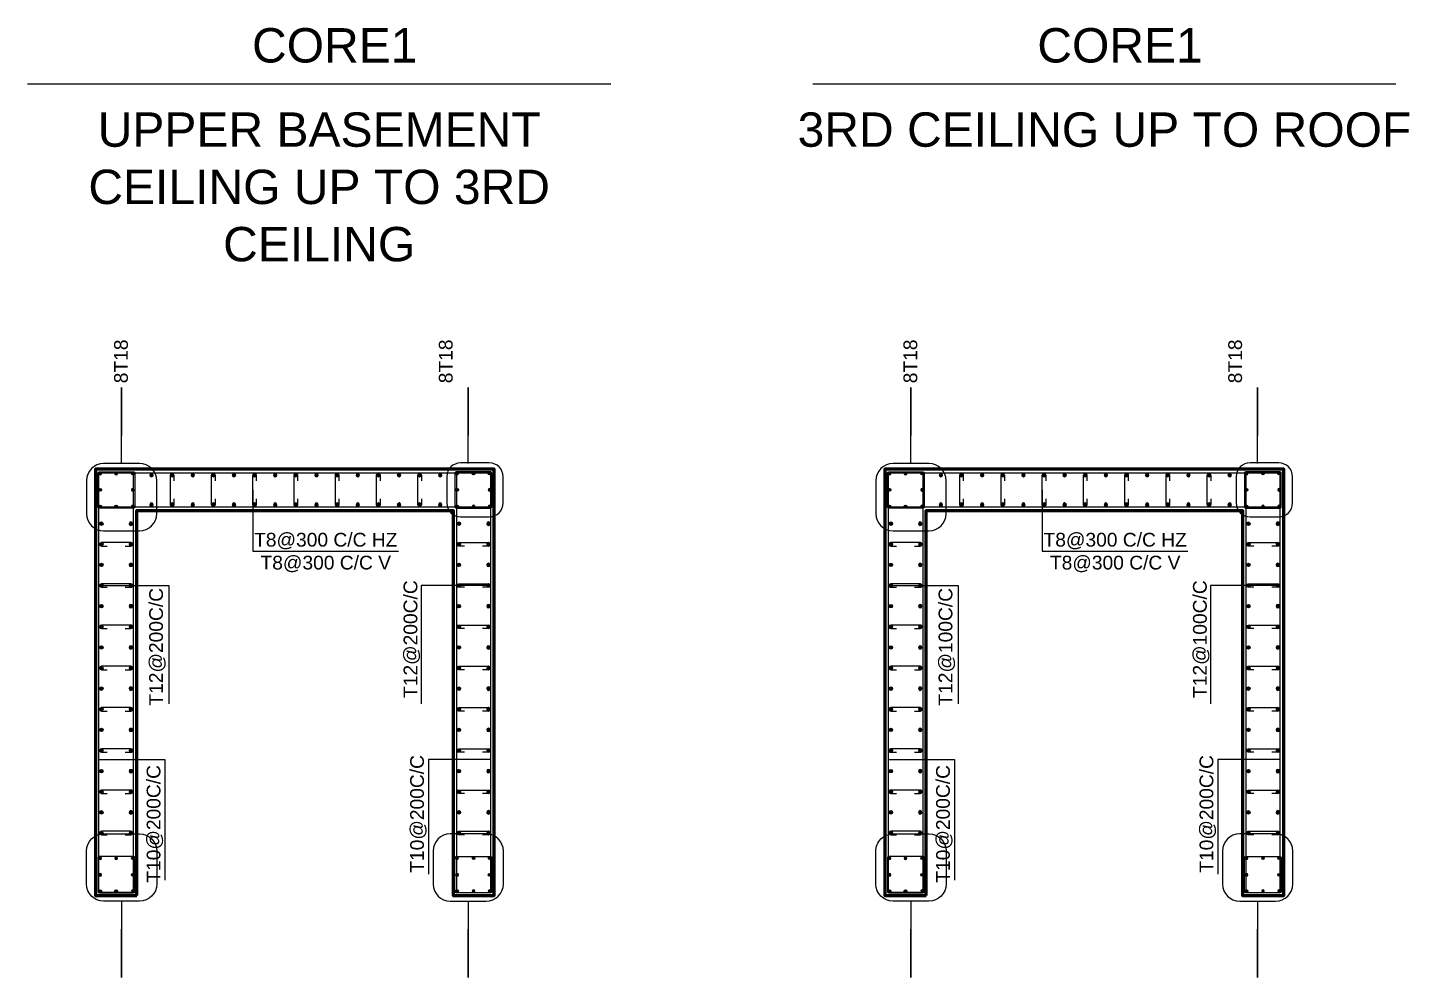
# Model space of a CAD drawing. Header units: millimetres. Extents: x -967280 to 3852, y 2833 to 1955156.
# Drawn here: x -398295 to -391299, y 461836 to 466646 of the extents above; entities that cross this region are included whole.
import ezdxf

# ---------------------------------------------------------------- set-up
doc = ezdxf.new("R2010")
doc.units = ezdxf.units.MM
doc.header["$LTSCALE"] = 1000
for name, color, linetype in [('A-WALL-LOW', 4, 'Continuous'), ('BARS', 1, 'Continuous'), ('S -Beams', 2, 'Continuous'), ('ST-STEEL', 4, 'Continuous'), ('ST-TEXT', 3, 'Continuous')]:
    doc.layers.add(name, color=color, linetype=linetype)
doc.layers.add('ST-001-COL-SEC', color=6, linetype='Continuous', lineweight=60)
doc.styles.add('DIM 1', font='arial.ttf', dxfattribs={"width": 0.8})
doc.styles.add('STRECTURAL', font='arial.ttf')
doc.styles.add('TXT DIM 25', font='arial.ttf')
doc.dimstyles.new('50', dxfattribs={"dimscale": 0.666666666666667, "dimtxt": 0.5, "dimasz": 0.12, "dimexe": 0.1, "dimexo": 0.08, "dimgap": 0.15, "dimtad": 1, "dimlfac": 0.4, "dimzin": 4, "dimdsep": 46, "dimtxsty": 'DIM 1', "dimblk": 'ARCHTICK', "dimcen": 0.09, "dimdle": 0.1, "dimclrd": 1, "dimclre": 252, "dimclrt": 2, "dimadec": 0, "dimazin": 0, "dimtfac": 1, "dimtix": 1, "dimtmove": 0, "dimatfit": 3, "dimfxl": 33, "dimtolj": 1, "dimtzin": 0, "dimarcsym": 0})
doc.dimstyles.new('ST- DIM1-25', dxfattribs={"dimscale": 0.025, "dimtxt": 1000, "dimasz": 1000, "dimexe": 1000, "dimexo": 1000, "dimgap": 0.5, "dimtad": 2, "dimdec": 0, "dimrnd": 5, "dimzin": 0, "dimdsep": 46, "dimtxsty": 'TXT DIM 25', "dimblk": 'ARCHTICK', "dimcen": 90, "dimdle": 1000, "dimclrd": 1, "dimclre": 1, "dimclrt": 3, "dimadec": 1, "dimazin": 0, "dimtfac": 1, "dimtdec": 0, "dimtofl": 0, "dimtmove": 0, "dimatfit": 3, "dimfxl": 1, "dimtolj": 1, "dimtzin": 0, "dimarcsym": 0})

# ---------------------------------------------------------------- blocks, each defined once
blk = doc.blocks.new('D25')
at = {"layer": 'BARS'}
h = blk.add_hatch(color=256, dxfattribs=at)
h.dxf.hatch_style = 1
edge = h.paths.add_edge_path()
edge.add_arc((0, 0), 12.5, 0, 360)
at = {"layer": 'BARS', "color": 1}
blk.add_circle((0, 0), 12.5, dxfattribs=at)
at = {"layer": 'Defpoints'}
for p, q in [((12.5, 0), (-12.5, 0)), ((0, -12.5), (0, 12.5))]:
    blk.add_line(p, q, dxfattribs=at)
at = {"layer": 'ST-STEEL'}
blk.add_circle((0, 0), 12.5, dxfattribs=at)
blk = doc.blocks.new('_ArchTick')
at = {"color": 0, "linetype": 'ByBlock', "const_width": 0.15}
blk.add_lwpolyline([(-0.5, -0.5), (0.5, 0.5)], dxfattribs=at)
blk = doc.blocks.new('ST_WAll')
at = {"layer": 'A-WALL-LOW', "color": 1}
for points in [[(548402.5319621839, 1624979.816716403), (548663.5372753419, 1624979.816716403, 0.414213562373095), (548788.5372753419, 1625104.816716403), (548788.5372753419, 1625344.154924125, 0.414213562373095), (548663.5372753419, 1625469.154924125), (548402.5319621839, 1625469.154924125, 0.414213562373095), (548277.5319621837, 1625344.154924125), (548277.5319621837, 1625104.816716403, 0.414213562373095)], [(550998.5541565695, 1625081.914684982), (551207.3584072865, 1625081.914684982, 0.414213562373095), (551307.3584071675, 1625181.914684743), (551307.3584071675, 1625373.385251016, 0.414213562373095), (551207.3584072865, 1625473.385251016), (550998.5541565695, 1625473.385251016, 0.414213562373095), (550898.5541565695, 1625373.385251016), (550898.5541565695, 1625181.914684743, 0.414213562373095)], [(554143.116364324, 1624979.816716403), (554404.121677482, 1624979.816716403, 0.414213562373095), (554529.121677482, 1625104.816716403), (554529.121677482, 1625344.154924125, 0.414213562373095), (554404.121677482, 1625469.154924125), (554143.116364324, 1625469.154924125, 0.414213562373095), (554018.116364324, 1625344.154924125), (554018.116364324, 1625104.816716403, 0.414213562373095)], [(556739.1385587096, 1625081.914684982), (556947.9428094266, 1625081.914684982, 0.414213562373095), (557047.9428093076, 1625181.914684743), (557047.9428093076, 1625373.385251016, 0.414213562373095), (556947.9428094266, 1625473.385251016), (556739.1385587096, 1625473.385251016, 0.414213562373095), (556639.1385587094, 1625373.385251016), (556639.1385587094, 1625181.914684743, 0.414213562373095)], [(548402.5319621839, 1622774.399934978), (548663.5372753419, 1622774.399934978, -0.414213562373095), (548788.5372753419, 1622649.399934977), (548788.5372753419, 1622410.061727256, -0.414213562373095), (548663.5372753419, 1622285.061727256), (548402.5319621839, 1622285.061727256, -0.414213562373095), (548277.5319621837, 1622410.061727256), (548277.5319621837, 1622649.399934977, -0.414213562373095)], [(551184.3883855625, 1622774.399934978), (550923.3830724045, 1622774.399934978, 0.414213562373095), (550798.3830724043, 1622649.399934977), (550798.3830724043, 1622410.061727256, 0.414213562373095), (550923.3830724045, 1622285.061727256), (551184.3883855625, 1622285.061727256, 0.414213562373095), (551309.3883855627, 1622410.061727256), (551309.3883855627, 1622649.399934977, 0.414213562373095)], [(554143.116364324, 1622774.399934978), (554404.121677482, 1622774.399934978, -0.414213562373095), (554529.121677482, 1622649.399934977), (554529.121677482, 1622410.061727256, -0.414213562373095), (554404.121677482, 1622285.061727256), (554143.116364324, 1622285.061727256, -0.414213562373095), (554018.116364324, 1622410.061727256), (554018.116364324, 1622649.399934977, -0.414213562373095)], [(556924.9727877026, 1622774.399934978), (556663.9674745447, 1622774.399934978, 0.414213562373095), (556538.9674745447, 1622649.399934977), (556538.9674745447, 1622410.061727256, 0.414213562373095), (556663.9674745447, 1622285.061727256), (556924.9727877026, 1622285.061727256, 0.414213562373095), (557049.9727877026, 1622410.061727256), (557049.9727877026, 1622649.399934977, 0.414213562373095)]]:
    blk.add_lwpolyline(points, format="xyb", close=True, dxfattribs=at)
at = {"layer": 'S -Beams', "color": 3}
for p, q in [((547850, 1628230.000000001), (552090.0000000002, 1628230.000000001)), ((553560.5844021406, 1628230.000000001), (557800.5844021401, 1628230.000000001))]:
    blk.add_line(p, q, dxfattribs=at)
at = {"layer": 'ST-001-COL-SEC'}
for points in [[(548643.4601738731, 1622327.108325691), (548643.4601738731, 1625127.10832569), (550943.7924593964, 1625127.10832569), (550943.7924593964, 1622327.108325691), (551243.7318378617, 1622327.108325691), (551243.4601738731, 1625427.10832569), (548343.460173873, 1625427.10832569), (548343.460173873, 1622327.108325691), (548643.4601738731, 1622327.108325691)], [(554384.0445760132, 1622327.108325691), (554384.0445760132, 1625127.10832569), (556684.3768615365, 1625127.10832569), (556684.3768615365, 1622327.108325691), (556984.316240002, 1622327.108325691), (556984.0445760132, 1625427.10832569), (554084.0445760135, 1625427.10832569), (554084.0445760135, 1622327.108325691), (554384.0445760132, 1622327.108325691)]]:
    blk.add_lwpolyline(points, dxfattribs=at)
at = {"layer": 'ST-STEEL'}
for points in [[(548371.6976739627, 1625408.28332569), (548619.7908333055, 1625408.28332569, -0.414213562373095), (548629.2033333053, 1625398.87082587), (548629.2033333053, 1625154.14582587, -0.414213562373095), (548619.7908333055, 1625144.73332569), (548371.6976739627, 1625144.73332569, -0.414213562373095), (548362.2851739626, 1625154.14582587), (548362.2851739626, 1625398.87082587, -0.414213562373095)], [(548380.5585234445, 1625402.10832569), (548606.3618244209, 1625402.10832569, -0.414213562373095), (548618.4601738728, 1625390.009976119), (548618.4601738728, 1622367.784918784, -0.414213562373095), (548599.5677144802, 1622348.892459392), (548380.5585234445, 1622348.892459392, -0.414213562373095), (548368.4601738728, 1622360.990808963), (548368.4601738728, 1625390.009976119, -0.414213562373095)], [(551206.38811448, 1625152.10832569), (548380.5585234445, 1625152.10832569, -0.414213562373095), (548368.4601738728, 1625164.206675261), (548368.4601738728, 1625390.009976119, -0.414213562373095), (548380.5585234445, 1625402.10832569), (551206.38811448, 1625402.10832569, -0.414213562373095), (551218.4864639319, 1625390.009976119), (551218.4864639319, 1625164.206675261, -0.414213562373095)], [(551215.2226737838, 1625408.28332569), (550967.129514441, 1625408.28332569, 0.414213562373095), (550957.7170144409, 1625398.87082587), (550957.7170144409, 1625154.14582587, 0.414213562373095), (550967.129514441, 1625144.73332569), (551215.2226737838, 1625144.73332569, 0.414213562373095), (551224.6351737839, 1625154.14582587), (551224.6351737839, 1625398.87082587, 0.414213562373095)], [(551206.6941098252, 1625402.10832569), (550980.8908088483, 1625402.10832569, 0.414213562373095), (550968.7924593964, 1625390.009976119), (550968.7924593964, 1622360.990808963, 0.414213562373095), (550980.8908088483, 1622348.892459392), (551206.6941098252, 1622348.892459392, 0.414213562373095), (551218.7924593966, 1622360.990808963), (551218.7924593966, 1625390.009976119, 0.414213562373095)], [(554112.2820761028, 1625408.28332569), (554360.3752354456, 1625408.28332569, -0.414213562373095), (554369.7877354457, 1625398.87082587), (554369.7877354457, 1625154.14582587, -0.414213562373095), (554360.3752354456, 1625144.73332569), (554112.2820761028, 1625144.73332569, -0.414213562373095), (554102.8695761027, 1625154.14582587), (554102.8695761027, 1625398.87082587, -0.414213562373095)], [(554121.1429255843, 1625402.10832569), (554346.9462265612, 1625402.10832569, -0.414213562373095), (554359.0445760131, 1625390.009976119), (554359.0445760131, 1622367.784918784, -0.414213562373095), (554340.1521166209, 1622348.892459392), (554121.1429255843, 1622348.892459392, -0.414213562373095), (554109.0445760132, 1622360.990808963), (554109.0445760132, 1625390.009976119, -0.414213562373095)], [(556946.9725166204, 1625152.10832569), (554121.1429255843, 1625152.10832569, -0.414213562373095), (554109.0445760132, 1625164.206675261), (554109.0445760132, 1625390.009976119, -0.414213562373095), (554121.1429255843, 1625402.10832569), (556946.9725166204, 1625402.10832569, -0.414213562373095), (556959.0708660723, 1625390.009976119), (556959.0708660723, 1625164.206675261, -0.414213562373095)], [(556955.8070759239, 1625408.28332569), (556707.7139165811, 1625408.28332569, 0.414213562373095), (556698.301416581, 1625398.87082587), (556698.301416581, 1625154.14582587, 0.414213562373095), (556707.7139165811, 1625144.73332569), (556955.8070759239, 1625144.73332569, 0.414213562373095), (556965.2195759236, 1625154.14582587), (556965.2195759236, 1625398.87082587, 0.414213562373095)], [(556947.2785119653, 1625402.10832569), (556721.4752109888, 1625402.10832569, 0.414213562373095), (556709.3768615369, 1625390.009976119), (556709.3768615369, 1622360.990808963, 0.414213562373095), (556721.4752109888, 1622348.892459392), (556947.2785119653, 1622348.892459392, 0.414213562373095), (556959.3768615365, 1622360.990808963), (556959.3768615365, 1625390.009976119, 0.414213562373095)], [(548371.6976739627, 1622345.93332569), (548619.7908333055, 1622345.93332569, 0.414213562373095), (548629.2033333053, 1622355.345825511), (548629.2033333053, 1622600.070825511, 0.414213562373095), (548619.7908333055, 1622609.483325691), (548371.6976739627, 1622609.483325691, 0.414213562373095), (548362.2851739626, 1622600.070825511), (548362.2851739626, 1622355.345825511, 0.414213562373095)], [(551215.2226737838, 1622345.93332569), (550967.129514441, 1622345.93332569, -0.414213562373095), (550957.7170144409, 1622355.345825511), (550957.7170144409, 1622600.070825511, -0.414213562373095), (550967.129514441, 1622609.483325691), (551215.2226737838, 1622609.483325691, -0.414213562373095), (551224.6351737839, 1622600.070825511), (551224.6351737839, 1622355.345825511, -0.414213562373095)], [(554112.2820761028, 1622345.93332569), (554360.3752354456, 1622345.93332569, 0.414213562373095), (554369.7877354457, 1622355.345825511), (554369.7877354457, 1622600.070825511, 0.414213562373095), (554360.3752354456, 1622609.483325691), (554112.2820761028, 1622609.483325691, 0.414213562373095), (554102.8695761027, 1622600.070825511), (554102.8695761027, 1622355.345825511, 0.414213562373095)], [(556955.8070759239, 1622345.93332569), (556707.7139165811, 1622345.93332569, -0.414213562373095), (556698.301416581, 1622355.345825511), (556698.301416581, 1622600.070825511, -0.414213562373095), (556707.7139165811, 1622609.483325691), (556955.8070759239, 1622609.483325691, -0.414213562373095), (556965.2195759236, 1622600.070825511), (556965.2195759236, 1622355.345825511, -0.414213562373095)]]:
    blk.add_lwpolyline(points, format="xyb", close=True, dxfattribs=at)
for points in [[(548913.0836146154, 1625211.535360307), (548913.0814807692, 1625169.416968078, -1.000000000000947), (548888.0814807692, 1625169.418234795), (548888.0806381978, 1625384.739033431, -1), (548913.0806381978, 1625384.737766713), (548913.0784992256, 1625342.517811984)], [(549213.0836144963, 1625211.535360307), (549213.0814807693, 1625169.416968078, -1.000000000000947), (549188.0814808882, 1625169.418234795), (549188.0806381982, 1625384.739033431, -1), (549213.0806380786, 1625384.737766713), (549213.0784992259, 1625342.517811984)], [(549513.0836146155, 1625211.535360307), (549513.0814807691, 1625169.416968078, -1.000000000000947), (549488.0814807691, 1625169.418234795), (549488.0806383174, 1625384.739033431, -1), (549513.080638198, 1625384.737766713), (549513.0784992257, 1625342.517811984)], [(549813.0836146153, 1625211.535360307), (549813.0814807694, 1625169.416968078, -1.000000000000947), (549788.0814807694, 1625169.418234795), (549788.0806381977, 1625384.739033431, -1), (549813.0806381981, 1625384.737766713), (549813.0784992258, 1625342.517811984)], [(550113.083614496, 1625211.535360307), (550113.0814807692, 1625169.416968078, -1.000000000000947), (550088.0814807692, 1625169.418234795), (550088.080638198, 1625384.739033431, -1), (550113.0806381978, 1625384.737766713), (550113.0784992254, 1625342.517811984)], [(550413.0836146154, 1625211.535360307), (550413.0814807693, 1625169.416968078, -1.000000000000947), (550388.081480769, 1625169.418234795), (550388.0806381981, 1625384.739033431, -1), (550413.0806381978, 1625384.737766713), (550413.0784992256, 1625342.517811984)], [(550713.0836144962, 1625211.535360307), (550713.081480769, 1625169.416968078, -1.000000000000947), (550688.0814808882, 1625169.418234795), (550688.0806381978, 1625384.739033431, -1), (550713.080638079, 1625384.737766713), (550713.0784992256, 1625342.517811984)], [(554653.6680167555, 1625211.535360307), (554653.6658829097, 1625169.416968078, -1.000000000000947), (554628.6658829097, 1625169.418234795), (554628.6650403382, 1625384.739033431, -1), (554653.665040338, 1625384.737766713), (554653.6629013657, 1625342.517811984)], [(554953.6680166364, 1625211.535360307), (554953.6658829094, 1625169.416968078, -1.000000000000947), (554928.6658830283, 1625169.418234795), (554928.6650403382, 1625384.739033431, -1), (554953.6650402191, 1625384.737766713), (554953.6629013657, 1625342.517811984)], [(555253.6680167556, 1625211.535360307), (555253.6658829092, 1625169.416968078, -1.000000000000947), (555228.6658829097, 1625169.418234795), (555228.6650404573, 1625384.739033431, -1), (555253.6650403384, 1625384.737766713), (555253.662901366, 1625342.517811984)], [(555553.668016756, 1625211.535360307), (555553.6658829093, 1625169.416968078, -1.000000000000947), (555528.6658829094, 1625169.418234795), (555528.6650403381, 1625384.739033431, -1), (555553.6650403382, 1625384.737766713), (555553.6629013658, 1625342.517811984)], [(555853.6680166362, 1625211.535360307), (555853.6658829097, 1625169.416968078, -1.000000000000947), (555828.6658829092, 1625169.418234795), (555828.6650403384, 1625384.739033431, -1), (555853.6650403382, 1625384.737766713), (555853.6629013659, 1625342.517811984)], [(556153.6680167555, 1625211.535360307), (556153.6658829093, 1625169.416968078, -1.000000000000947), (556128.6658829093, 1625169.418234795), (556128.6650403382, 1625384.739033431, -1), (556153.6650403383, 1625384.737766713), (556153.6629013659, 1625342.517811984)], [(556453.6680166366, 1625211.535360307), (556453.6658829094, 1625169.416968078, -1.000000000000947), (556428.6658830286, 1625169.418234795), (556428.6650403382, 1625384.739033431, -1), (556453.6650402191, 1625384.737766713), (556453.6629013657, 1625342.517811984)], [(548559.541906742, 1624868.725314826), (548601.6602989711, 1624868.727448672, 1.000000000000947), (548601.6590323725, 1624893.727448672), (548386.3382337369, 1624893.728291243, 1), (548386.3395002163, 1624868.728291482), (548428.559455065, 1624868.730430097)], [(548559.541906742, 1624868.725314826), (548601.6602989711, 1624868.727448672, 1.000000000000947), (548601.6590323725, 1624893.727448672), (548386.3382337369, 1624893.728291243, 1), (548386.3395002163, 1624868.728291482), (548428.559455065, 1624868.730430097)], [(551027.3784410037, 1624868.725314826), (550985.260048894, 1624868.727448672, -1.000000000000947), (550985.2613153734, 1624893.727448672), (551200.5821141282, 1624893.728291243, -1), (551200.5808475292, 1624868.728291482), (551158.360892681, 1624868.730430097)], [(551027.3784410037, 1624868.725314826), (550985.260048894, 1624868.727448672, -1.000000000000947), (550985.2613153734, 1624893.727448672), (551200.5821141282, 1624893.728291243, -1), (551200.5808475292, 1624868.728291482), (551158.360892681, 1624868.730430097)], [(554300.1263088821, 1624868.725314826), (554342.2447011116, 1624868.727448672, 1.000000000000947), (554342.2434345126, 1624893.727448672), (554126.9226358774, 1624893.728291243, 1), (554126.923902357, 1624868.728291482), (554169.1438572048, 1624868.730430097)], [(554300.1263088821, 1624868.725314826), (554342.2447011116, 1624868.727448672, 1.000000000000947), (554342.2434345126, 1624893.727448672), (554126.9226358774, 1624893.728291243, 1), (554126.923902357, 1624868.728291482), (554169.1438572048, 1624868.730430097)], [(556767.9628431441, 1624868.725314826), (556725.8444510341, 1624868.727448672, -1.000000000000947), (556725.8457175137, 1624893.727448672), (556941.1665162683, 1624893.728291243, -1), (556941.1652496696, 1624868.728291482), (556898.9452948212, 1624868.730430097)], [(556767.9628431441, 1624868.725314826), (556725.8444510341, 1624868.727448672, -1.000000000000947), (556725.8457175137, 1624893.727448672), (556941.1665162683, 1624893.728291243, -1), (556941.1652496696, 1624868.728291482), (556898.9452948212, 1624868.730430097)], [(548559.541906742, 1624568.725314826), (548601.6602989711, 1624568.727448673, 1.000000000000947), (548601.6590323725, 1624593.727448673), (548386.3382337369, 1624593.728291244, 1), (548386.3395002163, 1624568.728291244), (548428.559455065, 1624568.730430335)], [(551027.3784410037, 1624568.725314826), (550985.260048894, 1624568.727448673, -1.000000000000947), (550985.2613153734, 1624593.727448673), (551200.5821141282, 1624593.728291244, -1), (551200.5808475292, 1624568.728291244), (551158.360892681, 1624568.730430335)], [(551027.3784410037, 1624568.725314826), (550985.260048894, 1624568.727448673, -1.000000000000947), (550985.2613153734, 1624593.727448673), (551200.5821141282, 1624593.728291244, -1), (551200.5808475292, 1624568.728291244), (551158.360892681, 1624568.730430335)], [(554300.1263088821, 1624568.725314826), (554342.2447011116, 1624568.727448673, 1.000000000000947), (554342.2434345126, 1624593.727448673), (554126.9226358774, 1624593.728291244, 1), (554126.923902357, 1624568.728291244), (554169.1438572048, 1624568.730430335)], [(556767.9628431441, 1624568.725314826), (556725.8444510341, 1624568.727448673, -1.000000000000947), (556725.8457175137, 1624593.727448673), (556941.1665162683, 1624593.728291244, -1), (556941.1652496696, 1624568.728291244), (556898.9452948212, 1624568.730430335)], [(556767.9628431441, 1624568.725314826), (556725.8444510341, 1624568.727448673, -1.000000000000947), (556725.8457175137, 1624593.727448673), (556941.1665162683, 1624593.728291244, -1), (556941.1652496696, 1624568.728291244), (556898.9452948212, 1624568.730430335)], [(548559.541906742, 1624268.725315064), (548601.6602989711, 1624268.727448672, 1.000000000000947), (548601.6590323725, 1624293.727448672), (548386.3382337369, 1624293.728291243, 1), (548386.3395002163, 1624268.728291244), (548428.559455065, 1624268.730430335)], [(548559.541906742, 1624268.725315064), (548601.6602989711, 1624268.727448672, 1.000000000000947), (548601.6590323725, 1624293.727448672), (548386.3382337369, 1624293.728291243, 1), (548386.3395002163, 1624268.728291244), (548428.559455065, 1624268.730430335)], [(551027.3784410037, 1624268.725315064), (550985.260048894, 1624268.727448672, -1.000000000000947), (550985.2613153734, 1624293.727448672), (551200.5821141282, 1624293.728291243, -1), (551200.5808475292, 1624268.728291244), (551158.360892681, 1624268.730430335)], [(551027.3784410037, 1624268.725315064), (550985.260048894, 1624268.727448672, -1.000000000000947), (550985.2613153734, 1624293.727448672), (551200.5821141282, 1624293.728291243, -1), (551200.5808475292, 1624268.728291244), (551158.360892681, 1624268.730430335)], [(554300.1263088821, 1624268.725315064), (554342.2447011116, 1624268.727448672, 1.000000000000947), (554342.2434345126, 1624293.727448672), (554126.9226358774, 1624293.728291243, 1), (554126.923902357, 1624268.728291244), (554169.1438572048, 1624268.730430335)], [(554300.1263088821, 1624268.725315064), (554342.2447011116, 1624268.727448672, 1.000000000000947), (554342.2434345126, 1624293.727448672), (554126.9226358774, 1624293.728291243, 1), (554126.923902357, 1624268.728291244), (554169.1438572048, 1624268.730430335)], [(556767.9628431441, 1624268.725315064), (556725.8444510341, 1624268.727448672, -1.000000000000947), (556725.8457175137, 1624293.727448672), (556941.1665162683, 1624293.728291243, -1), (556941.1652496696, 1624268.728291244), (556898.9452948212, 1624268.730430335)], [(556767.9628431441, 1624268.725315064), (556725.8444510341, 1624268.727448672, -1.000000000000947), (556725.8457175137, 1624293.727448672), (556941.1665162683, 1624293.728291243, -1), (556941.1652496696, 1624268.728291244), (556898.9452948212, 1624268.730430335)], [(548559.541906742, 1623968.725315064), (548601.6602989711, 1623968.727448673, 1.000000000000947), (548601.6590323725, 1623993.727448673), (548386.3382337369, 1623993.728291243, 1), (548386.3395002163, 1623968.728291243), (548428.559455065, 1623968.730430335)], [(548559.541906742, 1623968.725315064), (548601.6602989711, 1623968.727448673, 1.000000000000947), (548601.6590323725, 1623993.727448673), (548386.3382337369, 1623993.728291243, 1), (548386.3395002163, 1623968.728291243), (548428.559455065, 1623968.730430335)], [(551027.3784410037, 1623968.725315064), (550985.260048894, 1623968.727448673, -1.000000000000947), (550985.2613153734, 1623993.727448673), (551200.5821141282, 1623993.728291243, -1), (551200.5808475292, 1623968.728291243), (551158.360892681, 1623968.730430335)], [(551027.3784410037, 1623968.725315064), (550985.260048894, 1623968.727448673, -1.000000000000947), (550985.2613153734, 1623993.727448673), (551200.5821141282, 1623993.728291243, -1), (551200.5808475292, 1623968.728291243), (551158.360892681, 1623968.730430335)], [(554300.1263088821, 1623968.725315064), (554342.2447011116, 1623968.727448673, 1.000000000000947), (554342.2434345126, 1623993.727448673), (554126.9226358774, 1623993.728291243, 1), (554126.923902357, 1623968.728291243), (554169.1438572048, 1623968.730430335)], [(554300.1263088821, 1623968.725315064), (554342.2447011116, 1623968.727448673, 1.000000000000947), (554342.2434345126, 1623993.727448673), (554126.9226358774, 1623993.728291243, 1), (554126.923902357, 1623968.728291243), (554169.1438572048, 1623968.730430335)], [(556767.9628431441, 1623968.725315064), (556725.8444510341, 1623968.727448673, -1.000000000000947), (556725.8457175137, 1623993.727448673), (556941.1665162683, 1623993.728291243, -1), (556941.1652496696, 1623968.728291243), (556898.9452948212, 1623968.730430335)], [(556767.9628431441, 1623968.725315064), (556725.8444510341, 1623968.727448673, -1.000000000000947), (556725.8457175137, 1623993.727448673), (556941.1665162683, 1623993.728291243, -1), (556941.1652496696, 1623968.728291243), (556898.9452948212, 1623968.730430335)], [(548559.541906742, 1623668.725314826), (548601.6602989711, 1623668.727448911, 1.000000000000947), (548601.6590323725, 1623693.727448672), (548386.3382337369, 1623693.728291244, 1), (548386.3395002163, 1623668.728291244), (548428.559455065, 1623668.730430335)], [(548559.541906742, 1623668.725314826), (548601.6602989711, 1623668.727448911, 1.000000000000947), (548601.6590323725, 1623693.727448672), (548386.3382337369, 1623693.728291244, 1), (548386.3395002163, 1623668.728291244), (548428.559455065, 1623668.730430335)], [(551027.3784410037, 1623668.725314826), (550985.260048894, 1623668.727448911, -1.000000000000947), (550985.2613153734, 1623693.727448672), (551200.5821141282, 1623693.728291244, -1), (551200.5808475292, 1623668.728291244), (551158.360892681, 1623668.730430335)], [(551027.3784410037, 1623668.725314826), (550985.260048894, 1623668.727448911, -1.000000000000947), (550985.2613153734, 1623693.727448672), (551200.5821141282, 1623693.728291244, -1), (551200.5808475292, 1623668.728291244), (551158.360892681, 1623668.730430335)], [(554300.1263088821, 1623668.725314826), (554342.2447011116, 1623668.727448911, 1.000000000000947), (554342.2434345126, 1623693.727448672), (554126.9226358774, 1623693.728291244, 1), (554126.923902357, 1623668.728291244), (554169.1438572048, 1623668.730430335)], [(554300.1263088821, 1623668.725314826), (554342.2447011116, 1623668.727448911, 1.000000000000947), (554342.2434345126, 1623693.727448672), (554126.9226358774, 1623693.728291244, 1), (554126.923902357, 1623668.728291244), (554169.1438572048, 1623668.730430335)], [(556767.9628431441, 1623668.725314826), (556725.8444510341, 1623668.727448911, -1.000000000000947), (556725.8457175137, 1623693.727448672), (556941.1665162683, 1623693.728291244, -1), (556941.1652496696, 1623668.728291244), (556898.9452948212, 1623668.730430335)], [(556767.9628431441, 1623668.725314826), (556725.8444510341, 1623668.727448911, -1.000000000000947), (556725.8457175137, 1623693.727448672), (556941.1665162683, 1623693.728291244, -1), (556941.1652496696, 1623668.728291244), (556898.9452948212, 1623668.730430335)], [(548559.541906742, 1623368.725314826), (548601.6602989711, 1623368.727448672, 1.000000000000947), (548601.6590323725, 1623393.727448672), (548386.3382337369, 1623393.728291243, 1), (548386.3395002163, 1623368.728291482), (548428.559455065, 1623368.730430097)], [(548559.541906742, 1623368.725314826), (548601.6602989711, 1623368.727448672, 1.000000000000947), (548601.6590323725, 1623393.727448672), (548386.3382337369, 1623393.728291243, 1), (548386.3395002163, 1623368.728291482), (548428.559455065, 1623368.730430097)], [(551027.3784410037, 1623368.725314826), (550985.260048894, 1623368.727448672, -1.000000000000947), (550985.2613153734, 1623393.727448672), (551200.5821141282, 1623393.728291243, -1), (551200.5808475292, 1623368.728291482), (551158.360892681, 1623368.730430097)], [(551027.3784410037, 1623368.725314826), (550985.260048894, 1623368.727448672, -1.000000000000947), (550985.2613153734, 1623393.727448672), (551200.5821141282, 1623393.728291243, -1), (551200.5808475292, 1623368.728291482), (551158.360892681, 1623368.730430097)], [(554300.1263088821, 1623368.725314826), (554342.2447011116, 1623368.727448672, 1.000000000000947), (554342.2434345126, 1623393.727448672), (554126.9226358774, 1623393.728291243, 1), (554126.923902357, 1623368.728291482), (554169.1438572048, 1623368.730430097)], [(554300.1263088821, 1623368.725314826), (554342.2447011116, 1623368.727448672, 1.000000000000947), (554342.2434345126, 1623393.727448672), (554126.9226358774, 1623393.728291243, 1), (554126.923902357, 1623368.728291482), (554169.1438572048, 1623368.730430097)], [(556767.9628431441, 1623368.725314826), (556725.8444510341, 1623368.727448672, -1.000000000000947), (556725.8457175137, 1623393.727448672), (556941.1665162683, 1623393.728291243, -1), (556941.1652496696, 1623368.728291482), (556898.9452948212, 1623368.730430097)], [(556767.9628431441, 1623368.725314826), (556725.8444510341, 1623368.727448672, -1.000000000000947), (556725.8457175137, 1623393.727448672), (556941.1665162683, 1623393.728291243, -1), (556941.1652496696, 1623368.728291482), (556898.9452948212, 1623368.730430097)], [(548559.541906742, 1623068.725314826), (548601.6602989711, 1623068.727448673, 1.000000000000947), (548601.6590323725, 1623093.727448673), (548386.3382337369, 1623093.728291243, 1), (548386.3395002163, 1623068.728291243), (548428.559455065, 1623068.730430335)], [(548559.541906742, 1623068.725314826), (548601.6602989711, 1623068.727448673, 1.000000000000947), (548601.6590323725, 1623093.727448673), (548386.3382337369, 1623093.728291243, 1), (548386.3395002163, 1623068.728291243), (548428.559455065, 1623068.730430335)], [(551027.3784410037, 1623068.725314826), (550985.260048894, 1623068.727448673, -1.000000000000947), (550985.2613153734, 1623093.727448673), (551200.5821141282, 1623093.728291243, -1), (551200.5808475292, 1623068.728291243), (551158.360892681, 1623068.730430335)], [(551027.3784410037, 1623068.725314826), (550985.260048894, 1623068.727448673, -1.000000000000947), (550985.2613153734, 1623093.727448673), (551200.5821141282, 1623093.728291243, -1), (551200.5808475292, 1623068.728291243), (551158.360892681, 1623068.730430335)], [(554300.1263088821, 1623068.725314826), (554342.2447011116, 1623068.727448673, 1.000000000000947), (554342.2434345126, 1623093.727448673), (554126.9226358774, 1623093.728291243, 1), (554126.923902357, 1623068.728291243), (554169.1438572048, 1623068.730430335)], [(554300.1263088821, 1623068.725314826), (554342.2447011116, 1623068.727448673, 1.000000000000947), (554342.2434345126, 1623093.727448673), (554126.9226358774, 1623093.728291243, 1), (554126.923902357, 1623068.728291243), (554169.1438572048, 1623068.730430335)], [(556767.9628431441, 1623068.725314826), (556725.8444510341, 1623068.727448673, -1.000000000000947), (556725.8457175137, 1623093.727448673), (556941.1665162683, 1623093.728291243, -1), (556941.1652496696, 1623068.728291243), (556898.9452948212, 1623068.730430335)], [(556767.9628431441, 1623068.725314826), (556725.8444510341, 1623068.727448673, -1.000000000000947), (556725.8457175137, 1623093.727448673), (556941.1665162683, 1623093.728291243, -1), (556941.1652496696, 1623068.728291243), (556898.9452948212, 1623068.730430335)], [(548559.541906742, 1622768.725315064), (548601.6602989711, 1622768.727448672, 1.000000000000947), (548601.6590323725, 1622793.727448672), (548386.3382337369, 1622793.728291243, 1), (548386.3395002163, 1622768.728291243), (548428.559455065, 1622768.730430335)], [(548559.541906742, 1622768.725315064), (548601.6602989711, 1622768.727448672, 1.000000000000947), (548601.6590323725, 1622793.727448672), (548386.3382337369, 1622793.728291243, 1), (548386.3395002163, 1622768.728291243), (548428.559455065, 1622768.730430335)], [(551027.3784410037, 1622768.725315064), (550985.260048894, 1622768.727448672, -1.000000000000947), (550985.2613153734, 1622793.727448672), (551200.5821141282, 1622793.728291243, -1), (551200.5808475292, 1622768.728291243), (551158.360892681, 1622768.730430335)], [(551027.3784410037, 1622768.725315064), (550985.260048894, 1622768.727448672, -1.000000000000947), (550985.2613153734, 1622793.727448672), (551200.5821141282, 1622793.728291243, -1), (551200.5808475292, 1622768.728291243), (551158.360892681, 1622768.730430335)], [(554300.1263088821, 1622768.725315064), (554342.2447011116, 1622768.727448672, 1.000000000000947), (554342.2434345126, 1622793.727448672), (554126.9226358774, 1622793.728291243, 1), (554126.923902357, 1622768.728291243), (554169.1438572048, 1622768.730430335)], [(554300.1263088821, 1622768.725315064), (554342.2447011116, 1622768.727448672, 1.000000000000947), (554342.2434345126, 1622793.727448672), (554126.9226358774, 1622793.728291243, 1), (554126.923902357, 1622768.728291243), (554169.1438572048, 1622768.730430335)], [(556767.9628431441, 1622768.725315064), (556725.8444510341, 1622768.727448672, -1.000000000000947), (556725.8457175137, 1622793.727448672), (556941.1665162683, 1622793.728291243, -1), (556941.1652496696, 1622768.728291243), (556898.9452948212, 1622768.730430335)], [(556767.9628431441, 1622768.725315064), (556725.8444510341, 1622768.727448672, -1.000000000000947), (556725.8457175137, 1622793.727448672), (556941.1665162683, 1622793.728291243, -1), (556941.1652496696, 1622768.728291243), (556898.9452948212, 1622768.730430335)]]:
    blk.add_lwpolyline(points, format="xyb", dxfattribs=at)
at = {"layer": 'ST-STEEL', "color": 0}
for p, xscale, yscale, zscale, rotation in [((548377.5854540354, 1625395.691514359), -0.7530000000000011, 0.7530000000000011, 0.7530000000000001, 90), ((548493.7617057107, 1625395.691514359), -0.7530000000000011, 0.7530000000000011, 0.7530000000000001, 90), ((548614.0892628835, 1625395.691514359), 0.7530000000000001, 0.7530000000000001, 0.7530000000000001, 270), ((550972.8310848627, 1625395.691514359), -0.7530000000000011, 0.7530000000000011, 0.7530000000000001, 90), ((551093.1586420357, 1625395.691514359), 0.7530000000000001, 0.7530000000000001, 0.7530000000000001, 270), ((551209.334893711, 1625395.691514359), 0.7530000000000001, 0.7530000000000001, 0.7530000000000001, 270), ((554118.1698561755, 1625395.691514359), -0.7530000000000011, 0.7530000000000011, 0.7530000000000001, 90), ((554234.3461078508, 1625395.691514359), -0.7530000000000011, 0.7530000000000011, 0.7530000000000001, 90), ((554354.6736650235, 1625395.691514359), 0.7530000000000001, 0.7530000000000001, 0.7530000000000001, 270), ((556713.415487003, 1625395.691514359), -0.7530000000000011, 0.7530000000000011, 0.7530000000000001, 90), ((556833.7430441758, 1625395.691514359), 0.7530000000000001, 0.7530000000000001, 0.7530000000000001, 270), ((556949.9192958511, 1625395.691514359), 0.7530000000000001, 0.7530000000000001, 0.7530000000000001, 270), ((548377.5854540354, 1625277.534234187), 0.7530000000000011, 0.7530000000000011, 0.7530000000000011, 90), ((548613.9030532327, 1625277.534234187), -0.7530000000000001, 0.7530000000000001, 0.7530000000000001, 270), ((550973.0172945138, 1625277.534234187), 0.7530000000000011, 0.7530000000000011, 0.7530000000000011, 90), ((551209.334893711, 1625277.534234187), -0.7530000000000001, 0.7530000000000001, 0.7530000000000001, 270), ((554118.1698561755, 1625277.534234187), 0.7530000000000011, 0.7530000000000011, 0.7530000000000011, 90), ((554354.4874553728, 1625277.534234187), -0.7530000000000001, 0.7530000000000001, 0.7530000000000001, 270), ((556713.6016966539, 1625277.534234187), 0.7530000000000011, 0.7530000000000011, 0.7530000000000011, 90), ((556949.9192958511, 1625277.534234187), -0.7530000000000001, 0.7530000000000001, 0.7530000000000001, 270), ((548377.5854540354, 1625157.325137021), 0.7530000000000011, 0.7530000000000011, 0.7530000000000011, 90), ((548493.7617057107, 1625157.325137021), 0.7530000000000011, 0.7530000000000011, 0.7530000000000011, 90), ((548614.0892628835, 1625157.325137021), -0.7530000000000001, 0.7530000000000001, 0.7530000000000001, 270), ((550972.8310848627, 1625157.325137021), 0.7530000000000011, 0.7530000000000011, 0.7530000000000011, 90), ((551093.1586420357, 1625157.325137021), -0.7530000000000001, 0.7530000000000001, 0.7530000000000001, 270), ((551209.334893711, 1625157.325137021), -0.7530000000000001, 0.7530000000000001, 0.7530000000000001, 270), ((554118.1698561755, 1625157.325137021), 0.7530000000000011, 0.7530000000000011, 0.7530000000000011, 90), ((554234.3461078508, 1625157.325137021), 0.7530000000000011, 0.7530000000000011, 0.7530000000000011, 90), ((554354.6736650235, 1625157.325137021), -0.7530000000000001, 0.7530000000000001, 0.7530000000000001, 270), ((556713.415487003, 1625157.325137021), 0.7530000000000011, 0.7530000000000011, 0.7530000000000011, 90), ((556833.7430441758, 1625157.325137021), -0.7530000000000001, 0.7530000000000001, 0.7530000000000001, 270), ((556949.9192958511, 1625157.325137021), -0.7530000000000001, 0.7530000000000001, 0.7530000000000001, 270), ((548377.5854540354, 1622596.89151436), -0.7530000000000011, 0.7530000000000011, 0.7530000000000001, 90), ((548493.7617057107, 1622596.89151436), -0.7530000000000011, 0.7530000000000011, 0.7530000000000001, 90), ((548614.0892628835, 1622596.89151436), 0.7530000000000001, 0.7530000000000001, 0.7530000000000001, 270), ((550972.8310848627, 1622596.89151436), -0.7530000000000011, 0.7530000000000011, 0.7530000000000001, 90), ((551093.1586420357, 1622596.89151436), 0.7530000000000001, 0.7530000000000001, 0.7530000000000001, 270), ((551209.334893711, 1622596.89151436), 0.7530000000000001, 0.7530000000000001, 0.7530000000000001, 270), ((554118.1698561755, 1622596.89151436), -0.7530000000000011, 0.7530000000000011, 0.7530000000000001, 90), ((554234.3461078508, 1622596.89151436), -0.7530000000000011, 0.7530000000000011, 0.7530000000000001, 90), ((554354.6736650235, 1622596.89151436), 0.7530000000000001, 0.7530000000000001, 0.7530000000000001, 270), ((556713.415487003, 1622596.89151436), -0.7530000000000011, 0.7530000000000011, 0.7530000000000001, 90), ((556833.7430441758, 1622596.89151436), 0.7530000000000001, 0.7530000000000001, 0.7530000000000001, 270), ((556949.9192958511, 1622596.89151436), 0.7530000000000001, 0.7530000000000001, 0.7530000000000001, 270), ((548377.5854540354, 1622476.682417194), -0.7530000000000011, 0.7530000000000011, 0.7530000000000001, 90), ((548613.9030532327, 1622476.682417194), 0.7530000000000001, 0.7530000000000001, 0.7530000000000001, 270), ((550973.0172945138, 1622476.682417194), -0.7530000000000011, 0.7530000000000011, 0.7530000000000001, 90), ((551209.334893711, 1622476.682417194), 0.7530000000000001, 0.7530000000000001, 0.7530000000000001, 270), ((554118.1698561755, 1622476.682417194), -0.7530000000000011, 0.7530000000000011, 0.7530000000000001, 90), ((554354.4874553728, 1622476.682417194), 0.7530000000000001, 0.7530000000000001, 0.7530000000000001, 270), ((556713.6016966539, 1622476.682417194), -0.7530000000000011, 0.7530000000000011, 0.7530000000000001, 90), ((556949.9192958511, 1622476.682417194), 0.7530000000000001, 0.7530000000000001, 0.7530000000000001, 270), ((548377.5854540354, 1622358.525137022), 0.7530000000000011, 0.7530000000000011, 0.7530000000000011, 90), ((548493.7617057107, 1622358.525137022), 0.7530000000000011, 0.7530000000000011, 0.7530000000000011, 90), ((548614.0892628835, 1622358.525137022), -0.7530000000000001, 0.7530000000000001, 0.7530000000000001, 270), ((550972.8310848627, 1622358.525137022), 0.7530000000000011, 0.7530000000000011, 0.7530000000000011, 90), ((551093.1586420357, 1622358.525137022), -0.7530000000000001, 0.7530000000000001, 0.7530000000000001, 270), ((551209.334893711, 1622358.525137022), -0.7530000000000001, 0.7530000000000001, 0.7530000000000001, 270), ((554118.1698561755, 1622358.525137022), 0.7530000000000011, 0.7530000000000011, 0.7530000000000011, 90), ((554234.3461078508, 1622358.525137022), 0.7530000000000011, 0.7530000000000011, 0.7530000000000011, 90), ((554354.6736650235, 1622358.525137022), -0.7530000000000001, 0.7530000000000001, 0.7530000000000001, 270), ((556713.415487003, 1622358.525137022), 0.7530000000000011, 0.7530000000000011, 0.7530000000000011, 90), ((556833.7430441758, 1622358.525137022), -0.7530000000000001, 0.7530000000000001, 0.7530000000000001, 270), ((556949.9192958511, 1622358.525137022), -0.7530000000000001, 0.7530000000000001, 0.7530000000000001, 270)]:
    blk.add_blockref('D25', p, dxfattribs=dict(at, xscale=xscale, yscale=yscale, zscale=zscale, rotation=rotation))
at = {"layer": 'ST-STEEL', "color": 0, "xscale": -1.000000000000001, "rotation": 90}
for p in [(548750.5814808885, 1625385.386132688), (548900.5814807692, 1625385.386132688), (549050.581480769, 1625385.386132688), (549200.581480769, 1625385.386132688), (549350.5814807691, 1625385.386132688), (549500.5814808883, 1625385.386132688), (549650.5814807694, 1625385.386132688), (549800.5814807691, 1625385.386132688), (549950.5814807692, 1625385.386132688), (550100.5814807689, 1625385.386132688), (550250.5814808884, 1625385.386132688), (550400.5814807692, 1625385.386132688), (550550.5814807693, 1625385.386132688), (550700.5814807693, 1625385.386132688), (550850.581480769, 1625385.386132688), (554491.1658830285, 1625385.386132688), (554641.1658829093, 1625385.386132688), (554791.1658829094, 1625385.386132688), (554941.1658829097, 1625385.386132688), (555091.1658829094, 1625385.386132688), (555241.1658830288, 1625385.386132688), (555391.1658829096, 1625385.386132688), (555541.1658829092, 1625385.386132688), (555691.1658829093, 1625385.386132688), (555841.1658829093, 1625385.386132688), (555991.1658830285, 1625385.386132688), (556141.1658829097, 1625385.386132688), (556291.1658829093, 1625385.386132688), (556441.1658829094, 1625385.386132688), (556591.1658829091, 1625385.386132688), (548750.5814808885, 1625169.417601556), (548900.5814807692, 1625169.417601556), (549050.581480769, 1625169.417601556), (549200.581480769, 1625169.417601556), (549350.5814807691, 1625169.417601556), (549500.5814808883, 1625169.417601556), (549650.5814807694, 1625169.417601556), (549800.5814807691, 1625169.417601556), (549950.5814807692, 1625169.417601556), (550100.5814807689, 1625169.417601556), (550250.5814808884, 1625169.417601556), (550400.5814807692, 1625169.417601556), (550550.5814807693, 1625169.417601556), (550700.5814807693, 1625169.417601556), (550850.581480769, 1625169.417601556), (554491.1658830285, 1625169.417601556), (554641.1658829093, 1625169.417601556), (554791.1658829094, 1625169.417601556), (554941.1658829097, 1625169.417601556), (555091.1658829094, 1625169.417601556), (555241.1658830288, 1625169.417601556), (555391.1658829096, 1625169.417601556), (555541.1658829092, 1625169.417601556), (555691.1658829093, 1625169.417601556), (555841.1658829093, 1625169.417601556), (555991.1658830285, 1625169.417601556), (556141.1658829097, 1625169.417601556), (556291.1658829093, 1625169.417601556), (556441.1658829094, 1625169.417601556), (556591.1658829091, 1625169.417601556), (548600.5814807692, 1625031.227448673), (551200.5814807689, 1625031.227448673), (554341.1658829096, 1625031.227448673), (556941.1658829093, 1625031.227448673), (548600.5814807692, 1624881.227448672), (551200.5814807689, 1624881.227448672), (554341.1658829096, 1624881.227448672), (556941.1658829093, 1624881.227448672), (548600.5814807692, 1624731.227448672), (551200.5814807689, 1624731.227448672), (554341.1658829096, 1624731.227448672), (556941.1658829093, 1624731.227448672), (548600.5814807692, 1624581.227448672), (551200.5814807689, 1624581.227448672), (554341.1658829096, 1624581.227448672), (556941.1658829093, 1624581.227448672), (548600.5814807692, 1624431.227448673), (551200.5814807689, 1624431.227448673), (554341.1658829096, 1624431.227448673), (556941.1658829093, 1624431.227448673), (548600.5814807692, 1624281.227448673), (551200.5814807689, 1624281.227448673), (554341.1658829096, 1624281.227448673), (556941.1658829093, 1624281.227448673), (548600.5814807692, 1624131.227448672), (551200.5814807689, 1624131.227448672), (554341.1658829096, 1624131.227448672), (556941.1658829093, 1624131.227448672), (548600.5814807692, 1623981.227448672), (551200.5814807689, 1623981.227448672), (554341.1658829096, 1623981.227448672), (556941.1658829093, 1623981.227448672), (548600.5814807692, 1623831.227448672), (551200.5814807689, 1623831.227448672), (554341.1658829096, 1623831.227448672), (556941.1658829093, 1623831.227448672), (548600.5814807692, 1623681.227448673), (551200.5814807689, 1623681.227448673), (554341.1658829096, 1623681.227448673), (556941.1658829093, 1623681.227448673), (548600.5814807692, 1623531.227448672), (551200.5814807689, 1623531.227448672), (554341.1658829096, 1623531.227448672), (556941.1658829093, 1623531.227448672), (548600.5814807692, 1623381.227448673), (551200.5814807689, 1623381.227448673), (554341.1658829096, 1623381.227448673), (556941.1658829093, 1623381.227448673), (548600.5814807692, 1623231.227448673), (551200.5814807689, 1623231.227448673), (554341.1658829096, 1623231.227448673), (556941.1658829093, 1623231.227448673), (548600.5814807692, 1623081.227448672), (551200.5814807689, 1623081.227448672), (554341.1658829096, 1623081.227448672), (556941.1658829093, 1623081.227448672), (548600.5814807692, 1622931.227448672), (551200.5814807689, 1622931.227448672), (554341.1658829096, 1622931.227448672), (556941.1658829093, 1622931.227448672), (548600.5814807692, 1622781.227448673), (551200.5814807689, 1622781.227448673), (554341.1658829096, 1622781.227448673), (556941.1658829093, 1622781.227448673)]:
    blk.add_blockref('D25', p, dxfattribs=at)
at = {"layer": 'ST-STEEL', "color": 0, "rotation": 270}
for p in [(548386.3388670962, 1625031.227448673), (550986.3388669769, 1625031.227448673), (554126.9232692362, 1625031.227448673), (556726.923269117, 1625031.227448673), (548386.3388670962, 1624881.227448672), (550986.3388669769, 1624881.227448672), (554126.9232692362, 1624881.227448672), (556726.923269117, 1624881.227448672), (548386.3388670962, 1624731.227448672), (550986.3388669769, 1624731.227448672), (554126.9232692362, 1624731.227448672), (556726.923269117, 1624731.227448672), (548386.3388670962, 1624581.227448672), (550986.3388669769, 1624581.227448672), (554126.9232692362, 1624581.227448672), (556726.923269117, 1624581.227448672), (548386.3388670962, 1624431.227448673), (550986.3388669769, 1624431.227448673), (554126.9232692362, 1624431.227448673), (556726.923269117, 1624431.227448673), (548386.3388670962, 1624281.227448673), (550986.3388669769, 1624281.227448673), (554126.9232692362, 1624281.227448673), (556726.923269117, 1624281.227448673), (548386.3388670962, 1624131.227448672), (550986.3388669769, 1624131.227448672), (554126.9232692362, 1624131.227448672), (556726.923269117, 1624131.227448672), (548386.3388670962, 1623981.227448672), (550986.3388669769, 1623981.227448672), (554126.9232692362, 1623981.227448672), (556726.923269117, 1623981.227448672), (548386.3388670962, 1623831.227448672), (550986.3388669769, 1623831.227448672), (554126.9232692362, 1623831.227448672), (556726.923269117, 1623831.227448672), (548386.3388670962, 1623681.227448673), (550986.3388669769, 1623681.227448673), (554126.9232692362, 1623681.227448673), (556726.923269117, 1623681.227448673), (548386.3388670962, 1623531.227448672), (550986.3388669769, 1623531.227448672), (554126.9232692362, 1623531.227448672), (556726.923269117, 1623531.227448672), (548386.3388670962, 1623381.227448673), (550986.3388669769, 1623381.227448673), (554126.9232692362, 1623381.227448673), (556726.923269117, 1623381.227448673), (548386.3388670962, 1623231.227448673), (550986.3388669769, 1623231.227448673), (554126.9232692362, 1623231.227448673), (556726.923269117, 1623231.227448673), (548386.3388670962, 1623081.227448672), (550986.3388669769, 1623081.227448672), (554126.9232692362, 1623081.227448672), (556726.923269117, 1623081.227448672), (548386.3388670962, 1622931.227448672), (550986.3388669769, 1622931.227448672), (554126.9232692362, 1622931.227448672), (556726.923269117, 1622931.227448672), (548386.3388670962, 1622781.227448673), (550986.3388669769, 1622781.227448673), (554126.9232692362, 1622781.227448673), (556726.923269117, 1622781.227448673)]:
    blk.add_blockref('D25', p, dxfattribs=at)
at = {"layer": 'ST-TEXT', "color": 3, "style": 'STRECTURAL'}
for s, p in [('T12@200C/C', (548834.0027164285, 1623707.862855334)), ('T12@200C/C', (550683.8917710846, 1623763.584465642)), ('T12@100C/C', (554574.5871185686, 1623707.862855334)), ('T12@100C/C', (556424.4761732246, 1623763.584465642))]:
    blk.add_text(s, height=100, rotation=90, dxfattribs=at).set_placement(p)
at = {"layer": 'ST-TEXT', "color": 3, "char_height": 250.0000000000001, "style": 'STRECTURAL'}
for s, insert, width, attachment_point in [('\\A1;CORE1 ', (550083.4600646985, 1628509.509662123), 1710.948158253752, 5), ('\\A1;CORE1 ', (555794.0444668388, 1628509.509662123), 1710.948158253752, 5), ('\\A1;UPPER BASEMENT CEILING UP TO 3RD CEILING', (549970.0000000001, 1628023.389453376), 4239.999999999954, 2), ('\\A1;3RD CEILING UP TO ROOF', (555680.5844021401, 1628023.389453376), 4239.999999999954, 2)]:
    blk.add_mtext(s, dxfattribs=dict(at, insert=insert, width=width, attachment_point=attachment_point))
at = {"layer": 'ST-TEXT', "color": 3, "char_height": 100, "attachment_point": 5, "style": 'STRECTURAL'}
for s, insert, rotation in [('\\A1;8T18\\P  ', (548612.5068245884, 1626212.126174778), 89.99999999999993), ('\\A1;8T18\\P  ', (550974.4135231581, 1626212.126174778), 90.00000000000009), ('\\A1;8T18\\P  ', (554353.0912267285, 1626212.126174778), 89.99999999999993), ('\\A1;8T18\\P  ', (556714.997925298, 1626212.126174778), 90.00000000000009), ('\\A1;T10@200C/C', (550691.7318183462, 1622920.249337644), 89.99999999999999), ('\\A1;T10@200C/C', (556432.3162204863, 1622920.249337644), 89.99999999999999), ('\\A1;T10@200C/C', (548775.7187800684, 1622847.75078103), 89.99999999999999), ('\\A1;T10@200C/C', (554516.3031822084, 1622847.75078103), 89.99999999999999)]:
    blk.add_mtext(s, dxfattribs=dict(at, insert=insert, rotation=rotation))
for insert in [(550018.0196082868, 1624821.43536374), (555758.6040104269, 1624821.43536374)]:
    blk.add_mtext('\\A1;T8@300 C/C HZ\\PT8@300 C/C V  ', dxfattribs=dict(at, insert=insert))
for points in [[(548390.5293274202, 1624581.763301343), (548876.2554804363, 1624581.227448672), (548876.2554804363, 1623721.07925579)], [(548603.474453596, 1624581.763301343), (548876.2554804363, 1624581.227448672), (548876.2554804363, 1623721.07925579)], [(551196.723305849, 1624581.763301343), (550710.997152833, 1624581.227448672), (550710.997152833, 1623721.07925579)], [(550983.7781797925, 1624581.763301343), (550710.997152833, 1624581.227448672), (550710.997152833, 1623721.07925579)], [(554131.1137295605, 1624581.763301343), (554616.8398825768, 1624581.227448672), (554616.8398825768, 1623721.07925579)], [(554344.0588557364, 1624581.763301343), (554616.8398825768, 1624581.227448672), (554616.8398825768, 1623721.07925579)], [(556937.3077079895, 1624581.763301343), (556451.5815549734, 1624581.227448672), (556451.5815549734, 1623721.07925579)], [(556724.3625819325, 1624581.763301343), (556451.5815549734, 1624581.227448672), (556451.5815549734, 1623721.07925579)]]:
    blk.add_leader(points, dimstyle='50', override={"dimasz": 0.075, "dimtad": 0, "dimldrblk": 'Origin'})
at = {"layer": 'A-WALL-LOW', "color": 6}
for points in [[(548533.0346186437, 1625469.154924125), (548533.0346186437, 1626023.2389929), (548533.0346186437, 1625673.741079539)], [(551053.8857291028, 1625469.154924125), (551053.8857291028, 1626023.2389929), (551053.8857291028, 1625673.741079539)], [(554273.6190207838, 1625469.154924125), (554273.6190207838, 1626023.2389929), (554273.6190207838, 1625673.741079539)], [(556794.4701312429, 1625469.154924125), (556794.4701312429, 1626023.2389929), (556794.4701312429, 1625673.741079539)], [(549488.0810594838, 1625277.078633994), (549488.0810594838, 1624831.604864568), (550546.1920956651, 1624831.604864568)], [(555228.6654616238, 1625277.078633994), (555228.6654616238, 1624831.604864568), (556286.7764978053, 1624831.604864568)], [(548368.4601738728, 1623316.049773902), (548848.6651116887, 1623316.049773902), (548848.6651116887, 1622438.547382325)], [(548609.4601738732, 1623316.049773902), (548848.6651116887, 1623316.049773902), (548848.6651116887, 1622438.547382325)], [(551218.7924593966, 1623316.049773902), (550764.6781499662, 1623316.049773902), (550764.6781499662, 1622482.742773265)], [(550977.7924593963, 1623316.049773902), (550764.6781499662, 1623316.049773902), (550764.6781499662, 1622482.742773265)], [(554109.0445760132, 1623316.049773902), (554589.2495138291, 1623316.049773902), (554589.2495138291, 1622438.547382325)], [(554350.0445760133, 1623316.049773902), (554589.2495138291, 1623316.049773902), (554589.2495138291, 1622438.547382325)], [(556959.3768615365, 1623316.049773902), (556505.2625521063, 1623316.049773902), (556505.2625521063, 1622482.742773265)], [(556718.3768615364, 1623316.049773902), (556505.2625521063, 1623316.049773902), (556505.2625521063, 1622482.742773265)], [(548533.0346186437, 1622285.061727256), (548533.0346186437, 1621730.977658481), (548533.0346186437, 1622080.475571841)], [(551053.8857291028, 1622285.061727256), (551053.8857291028, 1621730.977658481), (551053.8857291028, 1622080.475571841)], [(554273.6190207838, 1622285.061727256), (554273.6190207838, 1621730.977658481), (554273.6190207838, 1622080.475571841)], [(556794.4701312429, 1622285.061727256), (556794.4701312429, 1621730.977658481), (556794.4701312429, 1622080.475571841)]]:
    blk.add_leader(points, dimstyle='ST- DIM1-25', override={"dimasz": 1.5, "dimtad": 0}, dxfattribs=at)

msp = doc.modelspace()

# ---------------------------------------------------------------- block references
at = {"layer": 'S -Beams', "color": 8, "xscale": 0.6962368658832686, "yscale": 0.6962368658832686, "zscale": 0.6962368658832686}
msp.add_blockref('ST_WAll', (-779728.2741036307, -667273.2666090964), dxfattribs=at)

doc.saveas('drawing.dxf')
